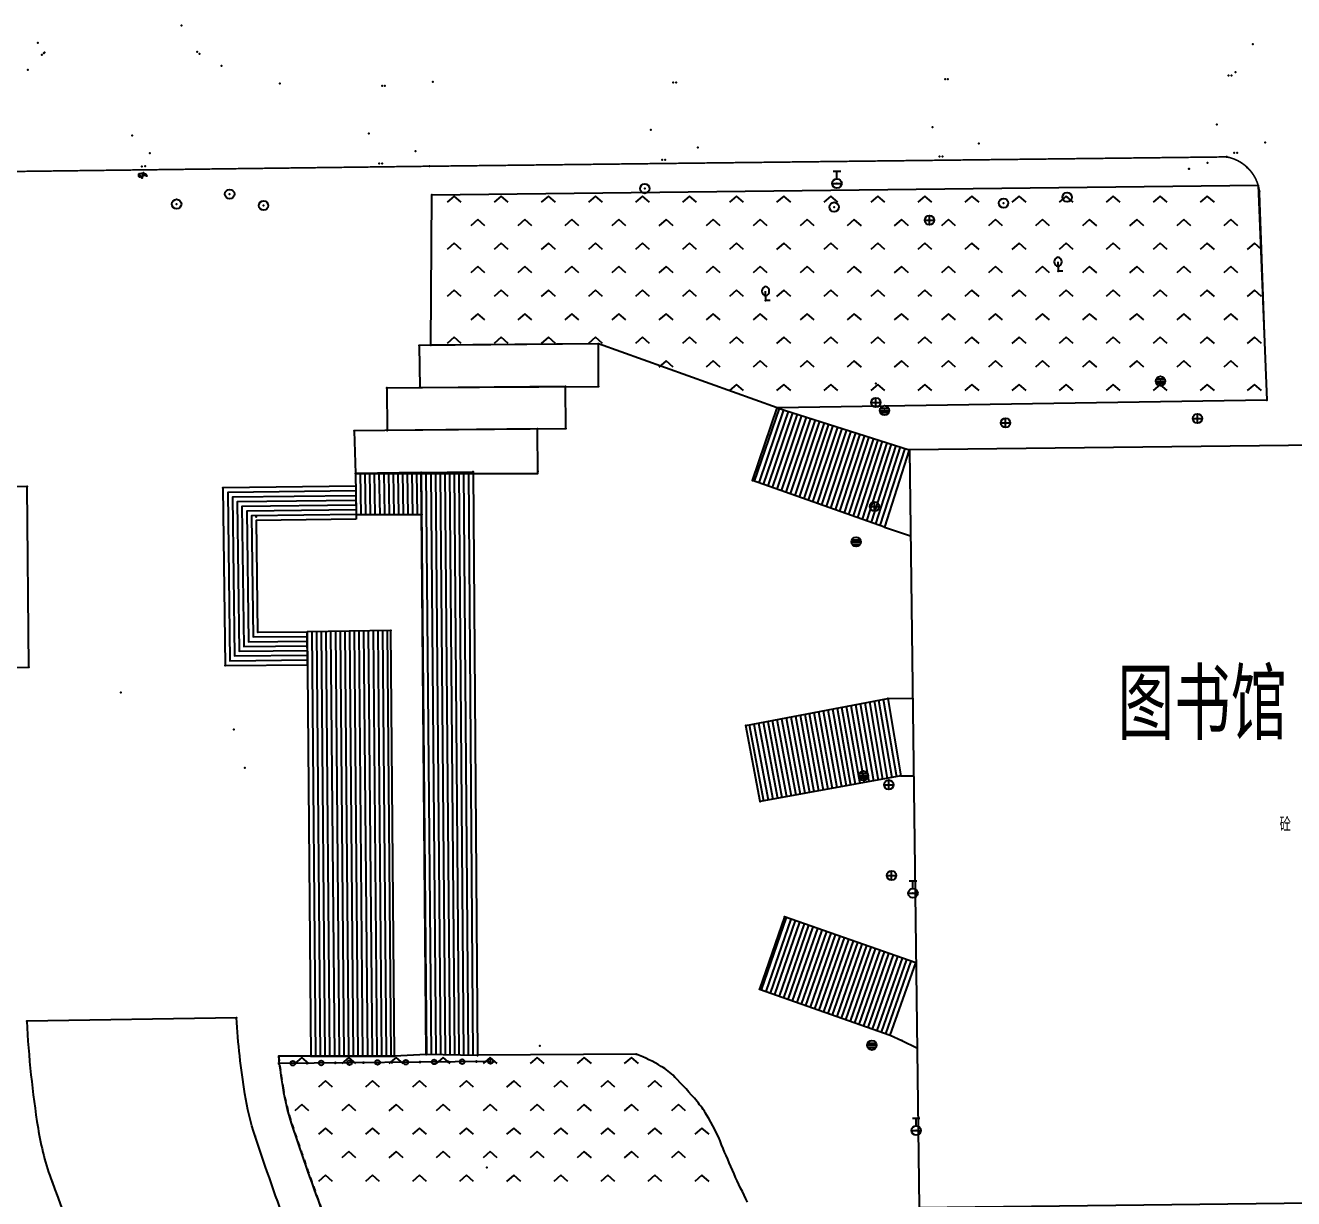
# Model space of a CAD drawing. Extents: x 940 to 1495, y 832 to 1212.
# Drawn here: x 1204.5 to 1339.3, y 1086 to 1210.6 of the extents above; entities that cross this region are included whole.
import ezdxf
from ezdxf.enums import TextEntityAlignment as Align

# ---------------------------------------------------------------- set-up
doc = ezdxf.new("R2010")
doc.units = 0
doc.header["$LTSCALE"] = 0.5
doc.header["$PDSIZE"] = 0.2
doc.linetypes.add('X6', pattern=[2, 1, -1])
doc.layers.get('0').update_dxf_attribs({"linetype": 'CONTINUOUS'})
doc.layers.add('ASSIST', color=7, linetype='CONTINUOUS', plot=False)
for name, color, linetype in [('COMPONENT', 4, 'CONTINUOUS'), ('DLSS', 4, 'CONTINUOUS'), ('GXYZ', 2, 'CONTINUOUS'), ('JMD', 6, 'CONTINUOUS'), ('SXSS', 5, 'CONTINUOUS'), ('ZBTZ', 3, 'CONTINUOUS'), ('ZDH', 1, 'CONTINUOUS')]:
    doc.layers.add(name, color=color, linetype=linetype)
doc.styles.add('HZ', font='rs.shx', dxfattribs={"width": 0.8, "bigfont": 'hztxt.shx'})
doc.linetypes.add('653', pattern='A,2,[158,AAA.SHX,S=1,R=0,X=0,Y=0],2,[150,AAA.SHX,S=2.6,R=0,X=0,Y=2.6],1e-12', length=4.000000000001)

# ---------------------------------------------------------------- blocks, each defined once
blk = doc.blocks.new('gc170')
at = {"linetype": 'Continuous'}
blk.add_circle((0, 0), 0.5, dxfattribs=at)
blk = doc.blocks.new('gc253')
at = {"const_width": 0.3}
blk.add_lwpolyline([(-0.15, 0, 0.9999999999999999), (0.15, 0, 0.9999999999999999)], format="xyb", close=True, dxfattribs=at)
blk = doc.blocks.new('gcbj0103')
for p, q in [((-1, 0), (1, 0)), ((-0.9009279699931145, 0.4339686542644392), (0.9009279699931145, 0.4339686542644392)), ((-0.8840719287007586, -0.4673508584386283), (0.8840719287007586, -0.4673508584386283))]:
    blk.add_line(p, q)
blk.add_circle((0, 0), 1)
blk = doc.blocks.new('gcbj0102')
for p, q in [((-1, 0), (1, 0)), ((-8.881784197001252e-16, -1), (-8.881784197001252e-16, 1))]:
    blk.add_line(p, q)
blk.add_circle((0, 0), 1)
blk = doc.blocks.new('gc133')
for p, q in [((-1, 0), (1, 0)), ((-0.8, 2.6), (0.8, 2.6)), ((0, 1), (0, 2.6))]:
    blk.add_line(p, q)
blk.add_circle((0, 0), 1)
blk = doc.blocks.new('gc188')
blk.add_circle((0, 0), 1)
blk = doc.blocks.new('gcbj0612')
for p, q in [((-0.7458569407542344, 0.2598197386311203), (0.1571368456564155, 0.5260803049821767)), ((-0.5670090337425311, -0.3368004811462534), (0.3359847526681197, -0.07053991479519683))]:
    blk.add_line(p, q)
at = {"flags": 128}
for points in [[(-0.7347474870311482, 0.2633573525126936), (-0.7654477018694417, 0.2497338557431057), (-0.7922594463429147, 0.2256723448834808), (-0.8142136741489769, 0.1920424656279407), (-0.8305169022935347, 0.1500596894345765), (-0.8405798896337973, 0.1012413832200727), (-0.8440389335884295, 0.0473519677658778), (-0.8407690152964601, -0.009660853045991229), (-0.8308883181246497, -0.06773648732593768), (-0.814753956212693, -0.1247759303364951), (-0.792949067437758, -0.1787176279924427), (-0.7662617372922544, -0.2276119867967721), (-0.7356565154208012, -0.2696918372292857), (-0.7022395542829606, -0.3034363038573714), (-0.667218629921297, -0.32762577373674), (-0.6318594897883695, -0.341385976400902), (-0.597440105335923, -0.3442195822737164), (-0.5652044827969005, -0.3360241774560515), (-0.5363177015589574, -0.3170959652309367), (-0.5118238051598076, -0.2881190605051636), (-0.4926080668335409, -0.2501407641141103), (-0.4793649934293864, -0.2045337106408359), (-0.4725732241246614, -0.1529462578258831), (-0.4724782311578211, -0.09724291062378158), (-0.4790834478221888, -0.03943693313607093), (-0.4921501443777901, 0.01838241599883774), (-0.5112060563661598, 0.07412539485636405), (-0.5355624534783437, 0.1257773069436822), (-0.564339032062734, 0.1714713175802123), (-0.5964957315926463, 0.2095559261669666), (-0.6308703251636065, 0.2386546557211399), (-0.66622042540183, 0.2577158023406442), (-0.7012683875809196, 0.2660504465233174)], [(-0.7125718318520766, 0.1761321249843057), (-0.7241168407460936, 0.1668597046865807), (-0.745193987841973, 0.1209817677679187), (-0.7534887512468319, 0.03866720824729918), (-0.7401951170540225, -0.05999870397622241), (-0.7047586472457568, -0.1530508592238461), (-0.6581541844915546, -0.221393572121191), (-0.6178041203861657, -0.2514852704528304), (-0.6030864599991925, -0.255005689588497), (-0.5915354121203765, -0.2446691776438211), (-0.5705369717625195, -0.1991121883041005), (-0.5617865780718726, -0.1168371180043832), (-0.5758802286178867, -0.01824664557686012), (-0.6106642327333984, 0.07512669735982255), (-0.6576933486222306, 0.1429505950606318), (-0.6978411817650052, 0.1735142059068034)]]:
    blk.add_lwpolyline(points, close=True, dxfattribs=at)
blk.add_lwpolyline([(0.2976538328897113, -0.08184233189102658), (0.3292567688137712, -0.07128064146669666), (0.3572731540031045, -0.05010334967069735), (0.3806905114285786, -0.01907577727292048), (0.3986625671574198, 0.02068077816771621), (0.4105398336319445, 0.06772956459097876), (0.4158930813354581, 0.1203702978531348), (0.4145288506087493, 0.1767006078638088), (0.4064964430395817, 0.2346847878555393), (0.3920861397651343, 0.2922273622736473), (0.3718187110757077, 0.347248814635126), (0.3464265964294601, 0.3977607386466923), (0.3168274350088444, 0.4419376967148312), (0.2840909033912433, 0.4781831889713879), (0.2494000587788014, 0.5051873487768452), (0.2140085847946537, 0.5219742796581471), (0.1791954849288626, 0.5279373229834932), (0.1462188609561151, 0.522860981844562)], dxfattribs=at)
at = {"extrusion": (0, 0, -1), "flags": 128}
blk.add_lwpolyline([(-0.4023446645690179, 0.2541732805644537), (-0.506423858782463, 0.2825473205747729), (-0.605374279677756, 0.2943829550181719), (-0.694067153936745, 0.2731417783277305), (-0.7671658848188543, 0.2032230796242877), (-0.8136418622158144, 0.0947083865141137), (-0.8162163030180236, -0.01412013098298046), (-0.7955409019545915, -0.05623803400928667), (-0.7572906624563336, -0.08353754529338582), (-0.7022098950160722, -0.09255065438953097), (-0.6427814281366047, -0.08578044505304958), (-0.5944132513682155, -0.06721795822032182), (-0.5725133542611899, -0.04085423482772797), (-0.5878949997979642, -0.01110048940547274), (-0.6314281318417642, 0.01580830840407455), (-0.6885730347363492, 0.03314249225611873), (-0.7452185545258577, 0.03448630897047184), (-0.7945621382187175, 0.01877631431858339), (-0.8359231746992085, -0.01056765322274296), (-0.8927311324439069, -0.09592453278434072), (-0.9118600060691657, -0.1933414949939753), (-0.8975803125531636, -0.286512028175167), (-0.8661122684509532, -0.3768418472422602)], dxfattribs=at)
blk.add_lwpolyline([(-0.09282248118870484, -0.1969798290674589), (-0.2215975466818496, -0.5397991055343048), (0.05032784705915372, -0.5397991055343048)], close=True)
blk = doc.blocks.new('gc143')
for p, q in [((2.498001805406602e-16, 1), (9.593355060531668e-17, 2)), ((2.498001805406602e-16, 1), (2.498001805406602e-16, 0)), ((1, 0), (0, 0))]:
    blk.add_line(p, q)
for centre, start, end in [((0.2249999999999998, 2), 102.6803834918198, 257.3196165081802), ((-0.2249999999999998, 2), 282.6803834918198, 77.31961650818025)]:
    blk.add_arc(centre, 1.025, start, end)
blk = doc.blocks.new('gc211')
for p, q in [((0, 0), (-1.5, -1.322875655532295)), ((1.5, -1.322875655532295), (0, 0))]:
    blk.add_line(p, q)

msp = doc.modelspace()

# ---------------------------------------------------------------- linework, layer by layer
at = {"layer": 'ASSIST', "linetype": 'Continuous', "flags": 128}
for points in [[(1284.404, 1169.966), (1298.422, 1165.515), (1295.791, 1157.315), (1281.764, 1162.245)], [(1246.557, 1163.095), (1239.591, 1162.991), (1239.664336499886, 1158.642220064942), (1246.63, 1158.636)], [(1246.557, 1163.095), (1252.085, 1163.163), (1252.559, 1101.186), (1247.114, 1101.293)], [(1243.349, 1146.323), (1234.456774915872, 1146.197842295559), (1234.846, 1101.117), (1243.755, 1101.129)], [(1281.046, 1136.227), (1296.152, 1139.122), (1297.538, 1130.878), (1282.584, 1128.178)], [(1282.52, 1108.229), (1296.412, 1103.335), (1299.108, 1111.042), (1285.178, 1115.92)]]:
    msp.add_lwpolyline(points, close=True, dxfattribs=at)
at = {"layer": 'ASSIST', "linetype": 'Continuous', "elevation": 11.308, "flags": 128}
msp.add_lwpolyline([(1253.943, 1100.563), (1231.46, 1100.355)], dxfattribs=at)
at = {"layer": 'DLSS', "linetype": 'Continuous', "const_width": 0.175, "elevation": 8.675, "flags": 128}
for points in [[(1247.448, 1195.631), (1332.134, 1196.623)], [(1185.317057667179, 1194.846616065992), (1247.448, 1195.631)]]:
    msp.add_lwpolyline(points, dxfattribs=at)
at = {"layer": 'DLSS', "linetype": 'Continuous', "const_width": 0.175, "flags": 128}
msp.add_lwpolyline([(1332.134, 1196.623, -0.07252902383350074), (1333.310578786159, 1196.226751457257, -0.07252902383337431), (1334.325, 1195.511, -0.08404957949850109), (1335.187057903323, 1194.3623725302, -0.08404957949852739), (1335.623, 1192.994)], format="xyb", dxfattribs=at)
at = {"layer": 'DLSS', "linetype": 'Continuous', "flags": 128}
for points, const_width in [([(1247.723, 1192.593), (1247.582, 1176.622)], 0.125), ([(1335.623, 1192.994), (1336.411, 1170.791)], 0.175)]:
    msp.add_lwpolyline(points, dxfattribs=dict(at, const_width=const_width))
at = {"layer": 'DLSS', "linetype": '653', "flags": 128}
for points in [[(1246.357, 1176.587), (1246.414, 1172.132), (1265.403, 1172.24), (1265.403, 1176.754)], [(1242.921, 1172.075), (1242.96, 1167.589), (1261.939, 1167.763), (1261.911, 1172.24)], [(1239.47, 1167.531), (1239.591, 1162.991), (1258.972, 1162.989193511341), (1258.919, 1167.739)]]:
    msp.add_lwpolyline(points, close=True, dxfattribs=at)
at = {"layer": 'DLSS', "linetype": 'X6'}
msp.add_lwpolyline([(1231.442339983539, 1101.112415431564, 0.0101547436188976), (1231.905351416503, 1097.767838148523, 0.0407305857651772), (1232.847726063878, 1093.905033140159, 0.00828860854737211), (1236.331217537194, 1083.971487408254, 0.0258568189822041), (1237.51280466065, 1081.219523863923, 0.02068387521113871), (1241.734020343857, 1073.467287938471, 0.01668109242126981), (1247.750201564051, 1064.149936484005, 0.01010967273628), (1252.129323546619, 1058.104853257066, 0.01506116806853047), (1255.184301188967, 1054.305792788173, 0.030344512713543), (1256.101985990634, 1053.355703959111, 0.007073028275901927), (1261.838761646741, 1048.243117166788, 0.06529619797179755), (1266.378797715239, 1045.246673112288, 0.04505170590549292), (1274.487899702196, 1042.167262239058, 0.04505170590549292)], format="xyb", dxfattribs=at)
at = {"layer": 'JMD', "linetype": 'Continuous'}
for p, q in [((1284.601937339563, 1169.903150870424), (1281.962064421605, 1162.175387281777)), ((1285.078491224406, 1169.751835323168), (1282.438924269135, 1162.007787720337)), ((1285.555045109249, 1169.600519775912), (1282.915784116666, 1161.840188158896)), ((1284.404, 1169.966), (1298.422, 1165.515)), ((1286.031598994091, 1169.449204228656), (1283.392643964197, 1161.672588597455)), ((1286.508152878934, 1169.2978886814), (1283.869503811728, 1161.504989036015)), ((1286.984706763777, 1169.146573134144), (1284.346363659259, 1161.337389474574)), ((1287.461260648619, 1168.995257586888), (1284.82322350679, 1161.169789913134)), ((1287.937814533462, 1168.843942039632), (1285.300083354321, 1161.002190351693)), ((1288.414368418304, 1168.692626492376), (1285.776943201852, 1160.834590790252)), ((1288.890922303147, 1168.54131094512), (1286.253803049382, 1160.666991228812)), ((1289.36747618799, 1168.389995397864), (1286.730662896913, 1160.499391667371)), ((1289.844030072832, 1168.238679850608), (1287.207522744444, 1160.331792105931)), ((1290.320583957675, 1168.087364303352), (1287.684382591975, 1160.16419254449)), ((1290.797137842518, 1167.936048756096), (1288.161242439506, 1159.996592983049)), ((1291.27369172736, 1167.78473320884), (1288.638102287037, 1159.828993421609)), ((1291.750245612203, 1167.633417661584), (1289.114962134568, 1159.661393860168)), ((1292.226799497046, 1167.482102114328), (1289.591821982099, 1159.493794298728)), ((1292.703353381888, 1167.330786567072), (1290.068681829629, 1159.326194737287)), ((1293.179907266731, 1167.179471019816), (1290.54554167716, 1159.158595175847)), ((1293.656461151573, 1167.02815547256), (1291.022401524691, 1158.990995614406)), ((1294.133015036416, 1166.876839925304), (1291.499261372222, 1158.823396052965)), ((1294.609568921259, 1166.725524378048), (1291.976121219753, 1158.655796491525)), ((1295.086122806101, 1166.574208830792), (1292.452981067284, 1158.488196930084)), ((1295.562676690944, 1166.422893283536), (1292.929840914815, 1158.320597368644)), ((1296.039230575787, 1166.27157773628), (1293.406700762346, 1158.152997807203)), ((1296.515784460629, 1166.120262189024), (1293.883560609876, 1157.985398245762)), ((1296.992338345472, 1165.968946641768), (1294.360420457407, 1157.817798684322)), ((1297.468892230315, 1165.817631094512), (1294.837280304938, 1157.650199122881)), ((1297.945446115157, 1165.666315547256), (1295.314140152469, 1157.482599561441)), ((1298.422, 1165.515), (1295.791, 1157.315)), ((1246.557, 1163.095), (1239.591, 1162.991)), ((1239.591, 1162.991), (1239.664336499886, 1158.642220064942)), ((1240.090944285639, 1162.998463997374), (1240.164256635196, 1158.641773655823)), ((1240.590888571278, 1163.005927994748), (1240.664176770505, 1158.641327246704)), ((1241.090832856917, 1163.013391992122), (1241.164096905815, 1158.640880837585)), ((1241.590777142556, 1163.020855989495), (1241.664017041125, 1158.640434428466)), ((1242.090721428195, 1163.02831998687), (1242.163937176434, 1158.639988019346)), ((1242.590665713835, 1163.035783984243), (1242.663857311744, 1158.639541610227)), ((1243.090609999474, 1163.043247981617), (1243.163777447054, 1158.639095201108)), ((1243.590554285113, 1163.050711978991), (1243.663697582363, 1158.638648791989)), ((1244.090498570752, 1163.058175976365), (1244.163617717673, 1158.63820238287)), ((1244.590442856391, 1163.065639973739), (1244.663537852982, 1158.63775597375)), ((1245.09038714203, 1163.073103971113), (1245.163457988292, 1158.637309564631)), ((1245.590331427669, 1163.080567968487), (1245.663378123602, 1158.636863155512)), ((1246.090275713308, 1163.08803196586), (1246.163298258911, 1158.636416746393)), ((1246.557, 1163.095), (1252.085, 1163.163)), ((1246.585416068817, 1163.095349546433), (1247.141989416553, 1101.292449978407)), ((1247.085378244379, 1163.101499587666), (1247.634444924139, 1101.282772707643)), ((1247.585340419941, 1163.107649628899), (1248.126900431725, 1101.273095436879)), ((1248.085302595503, 1163.113799670133), (1248.619355939311, 1101.263418166114)), ((1248.585264771065, 1163.119949711366), (1249.111811446897, 1101.25374089535)), ((1249.085226946627, 1163.1260997526), (1249.604266954484, 1101.244063624586)), ((1249.585189122189, 1163.132249793833), (1250.09672246207, 1101.234386353821)), ((1250.085151297752, 1163.138399835066), (1250.589177969656, 1101.224709083057)), ((1250.585113473314, 1163.1445498763), (1251.081633477242, 1101.215031812293)), ((1251.085075648876, 1163.150699917533), (1251.574088984828, 1101.205354541529)), ((1251.585037824438, 1163.156849958767), (1252.066544492414, 1101.195677270764)), ((1252.085, 1163.163), (1252.559, 1101.186)), ((1239.628, 1161.642), (1239.670392583201, 1158.142256742432)), ((1295.791, 1157.315), (1281.764, 1162.245)), ((1239.664336499886, 1158.642220064942), (1246.63, 1158.636)), ((1243.349, 1146.323), (1234.456774915872, 1146.197842295559)), ((1234.49, 1142.698), (1234.456774915872, 1146.197842295559)), ((1234.456774915872, 1146.197842295559), (1234.846, 1101.117)), ((1234.956725397111, 1146.204879078139), (1235.346893622824, 1101.117674679927)), ((1235.456675878349, 1146.211915860718), (1235.847787245648, 1101.118349359855)), ((1235.956626359588, 1146.218952643298), (1236.348680868472, 1101.119024039782)), ((1236.456576840827, 1146.225989425878), (1236.849574491297, 1101.11969871971)), ((1236.956527322066, 1146.233026208457), (1237.350468114121, 1101.120373399637)), ((1237.456477803305, 1146.240062991037), (1237.851361736945, 1101.121048079565)), ((1237.956428284544, 1146.247099773617), (1238.352255359769, 1101.121722759492)), ((1238.456378765782, 1146.254136556196), (1238.853148982593, 1101.12239743942)), ((1238.956329247021, 1146.261173338776), (1239.354042605417, 1101.123072119347)), ((1239.45627972826, 1146.268210121355), (1239.854936228242, 1101.123746799275)), ((1239.956230209499, 1146.275246903935), (1240.355829851066, 1101.124421479202)), ((1240.456180690738, 1146.282283686515), (1240.85672347389, 1101.12509615913)), ((1240.956131171976, 1146.289320469094), (1241.357617096714, 1101.125770839057)), ((1241.456081653215, 1146.296357251674), (1241.858510719538, 1101.126445518985)), ((1241.956032134454, 1146.303394034253), (1242.359404342362, 1101.127120198912)), ((1242.455982615693, 1146.310430816833), (1242.860297965186, 1101.127794878839)), ((1242.955933096932, 1146.317467599413), (1243.361191588011, 1101.128469558767)), ((1281.046, 1136.227), (1296.152, 1139.122)), ((1293.205619546032, 1138.557338844549), (1294.621266694781, 1130.351373015642)), ((1293.696682955027, 1138.651449037125), (1295.107388912317, 1130.439144179702)), ((1294.187746364021, 1138.7455592297), (1295.593511129854, 1130.526915343761)), ((1294.678809773016, 1138.839669422275), (1296.07963334739, 1130.614686507821)), ((1295.169873182011, 1138.93377961485), (1296.565755564927, 1130.702457671881)), ((1295.660936591005, 1139.027889807425), (1297.051877782463, 1130.79022883594)), ((1296.152, 1139.122), (1297.538, 1130.878)), ((1285.839668411112, 1137.145685955923), (1287.329433431733, 1129.034805554747)), ((1286.330731820106, 1137.239796148498), (1287.81555564927, 1129.122576718806)), ((1286.821795229101, 1137.333906341073), (1288.301677866806, 1129.210347882866)), ((1287.312858638096, 1137.428016533648), (1288.787800084343, 1129.298119046926)), ((1287.803922047091, 1137.522126726223), (1289.27392230188, 1129.385890210985)), ((1288.294985456085, 1137.616236918798), (1289.760044519416, 1129.473661375045)), ((1288.78604886508, 1137.710347111373), (1290.246166736953, 1129.561432539105)), ((1289.277112274075, 1137.804457303949), (1290.732288954489, 1129.649203703164)), ((1289.768175683069, 1137.898567496524), (1291.218411172026, 1129.736974867224)), ((1290.259239092064, 1137.992677689099), (1291.704533389562, 1129.824746031284)), ((1290.750302501059, 1138.086787881674), (1292.190655607099, 1129.912517195344)), ((1291.241365910053, 1138.180898074249), (1292.676777824635, 1130.000288359403)), ((1291.732429319048, 1138.275008266824), (1293.162900042171, 1130.088059523463)), ((1292.223492728043, 1138.369118459399), (1293.649022259708, 1130.175830687522)), ((1292.714556137037, 1138.463228651974), (1294.135144477244, 1130.263601851582)), ((1281.42009773016, 1136.298694222747), (1282.954333473905, 1128.244865078209)), ((1281.911161139154, 1136.392804415322), (1283.440455691441, 1128.332636242269)), ((1282.402224548149, 1136.486914607897), (1283.926577908978, 1128.420407406329)), ((1282.893287957144, 1136.581024800472), (1284.412700126514, 1128.508178570389)), ((1283.384351366138, 1136.675134993047), (1284.898822344051, 1128.595949734448)), ((1283.875414775133, 1136.769245185622), (1285.384944561587, 1128.683720898508)), ((1284.366478184128, 1136.863355378197), (1285.871066779124, 1128.771492062568)), ((1284.857541593123, 1136.957465570773), (1286.35718899666, 1128.859263226627)), ((1285.348605002117, 1137.051575763348), (1286.843311214197, 1128.947034390687)), ((1297.538, 1130.878), (1282.584, 1128.178)), ((1282.735843559411, 1108.152960669468), (1285.394433975137, 1115.844209265563)), ((1283.207435160811, 1107.986824094658), (1285.867315562201, 1115.678615842612)), ((1299.108, 1111.042), (1285.178, 1115.92)), ((1283.67902676221, 1107.820687519849), (1286.340197149265, 1115.513022419662)), ((1284.15061836361, 1107.65455094504), (1286.813078736329, 1115.347428996711)), ((1284.622209965009, 1107.488414370231), (1287.285960323394, 1115.181835573761)), ((1285.093801566409, 1107.322277795421), (1287.758841910458, 1115.01624215081)), ((1285.565393167809, 1107.156141220612), (1288.231723497522, 1114.85064872786)), ((1286.036984769208, 1106.990004645803), (1288.704605084586, 1114.685055304909)), ((1286.508576370608, 1106.823868070994), (1289.177486671651, 1114.519461881959)), ((1286.980167972008, 1106.657731496185), (1289.650368258715, 1114.353868459008)), ((1287.451759573407, 1106.491594921375), (1290.123249845779, 1114.188275036058)), ((1287.923351174807, 1106.325458346566), (1290.596131432843, 1114.022681613108)), ((1288.394942776207, 1106.159321771757), (1291.069013019908, 1113.857088190157)), ((1288.866534377606, 1105.993185196948), (1291.541894606972, 1113.691494767207)), ((1289.338125979006, 1105.827048622138), (1292.014776194036, 1113.525901344256)), ((1289.809717580405, 1105.660912047329), (1292.4876577811, 1113.360307921306)), ((1290.281309181805, 1105.49477547252), (1292.960539368165, 1113.194714498356)), ((1290.752900783204, 1105.328638897711), (1293.433420955229, 1113.029121075405)), ((1291.224492384604, 1105.162502322901), (1293.906302542293, 1112.863527652455)), ((1291.696083986004, 1104.996365748092), (1294.379184129357, 1112.697934229504)), ((1292.167675587403, 1104.830229173283), (1294.852065716422, 1112.532340806554)), ((1292.639267188803, 1104.664092598474), (1295.324947303486, 1112.366747383603)), ((1293.110858790203, 1104.497956023665), (1295.79782889055, 1112.201153960653)), ((1293.582450391602, 1104.331819448855), (1296.270710477614, 1112.035560537703)), ((1294.054041993002, 1104.165682874046), (1296.743592064679, 1111.869967114752)), ((1294.525633594402, 1103.999546299237), (1297.216473651743, 1111.704373691802)), ((1294.997225195801, 1103.833409724428), (1297.689355238807, 1111.538780268851)), ((1295.468816797201, 1103.667273149618), (1298.162236825871, 1111.373186845901)), ((1295.9404083986, 1103.501136574809), (1298.635118412936, 1111.20759342295)), ((1296.412, 1103.335), (1299.108, 1111.042)), ((1282.52, 1108.229), (1296.412, 1103.335)), ((1234.846, 1101.117), (1243.755, 1101.129)), ((1252.559, 1101.186), (1247.114, 1101.293))]:
    msp.add_line(p, q, dxfattribs=at)
at = {"layer": 'JMD', "linetype": 'Continuous', "flags": 128}
msp.add_lwpolyline([(1298.439, 1165.505), (1299.459, 1085.039), (1379.986, 1086.001), (1378.968, 1166.442)], close=True, dxfattribs=at)
at = {"layer": 'JMD', "color": 7, "linetype": 'Continuous', "flags": 128}
for points, elevation in [([(1199.752, 1142.366), (1204.889, 1142.45), (1204.733, 1161.606), (1187.962, 1161.412)], 9.229), ([(1239.628, 1161.642), (1225.511, 1161.471), (1225.747, 1142.615), (1234.49, 1142.698)], 9.345)]:
    msp.add_lwpolyline(points, dxfattribs=dict(at, elevation=elevation))
at = {"layer": 'JMD', "linetype": 'Continuous', "elevation": 9.345, "flags": 128}
for points in [[(1239.634056083314, 1161.14203667749), (1226.017220828512, 1160.977095200649), (1226.240722260658, 1143.119709588168), (1234.48525355941, 1143.197977470794)], [(1239.640112166629, 1160.642073354981), (1226.523441657024, 1160.483190401298), (1226.734444521316, 1143.624419176337), (1234.48050711882, 1143.697954941588)], [(1239.646168249943, 1160.142110032471), (1227.029662485536, 1159.989285601946), (1227.228166781974, 1144.129128764506), (1234.475760678231, 1144.197932412383)], [(1239.652224333257, 1159.642146709961), (1227.535883314048, 1159.495380802595), (1227.721889042632, 1144.633838352674), (1234.471014237641, 1144.697909883177)], [(1239.658280416572, 1159.142183387452), (1228.04210414256, 1159.001476003244), (1228.21561130329, 1145.138547940842), (1234.466267797051, 1145.197887353971)], [(1239.664336499886, 1158.642220064942), (1228.548324971073, 1158.507571203893), (1228.709333563949, 1145.643257529011), (1234.461521356462, 1145.697864824765)], [(1239.670392583201, 1158.142256742432), (1229.054545799585, 1158.013666404542), (1229.203055824607, 1146.147967117179), (1234.456774915872, 1146.197842295559)]]:
    msp.add_lwpolyline(points, dxfattribs=at)
at = {"layer": 'JMD', "linetype": 'Continuous', "flags": 128}
for points in [[(1295.791, 1157.315), (1298.547, 1156.373)], [(1296.152, 1139.122), (1298.773014007352, 1139.155224396484)], [(1297.538, 1130.878), (1298.87772216607, 1130.894982534355)], [(1296.412, 1103.335), (1297.65, 1102.785)], [(1297.65, 1102.785), (1299.244148427952, 1101.988261369034)]]:
    msp.add_lwpolyline(points, dxfattribs=at)
at = {"layer": 'SXSS', "linetype": 'Continuous', "flags": 128}
msp.add_lwpolyline([(1226.94, 1105.19), (1204.667, 1104.851)], dxfattribs=at)
for points in [[(1204.667, 1104.851, 0.02556774453780434), (1205.869476755589, 1093.471434354406, 0.0497101371313262), (1207.361, 1087.767, 0.005749438030911441), (1212.320309995272, 1074.849876179309, 0.01252106145454219), (1214.813, 1069.005, 0.01247533905494967), (1220.671871008928, 1056.971877336182, 0.02007244726796908), (1224.793, 1049.744, 0.03126541799933419), (1229.515411889397, 1043.140980764016, 0.02694084744890012), (1235.847, 1036.168, 0.02144897605152013), (1242.260639050632, 1030.349190165252, 0.02792585219649352), (1247.605, 1026.386, 0.01883707292275601), (1250.174849898114, 1024.82953433528, 0.005960911369711135), (1258.527, 1020.321, 0.03397722606823195), (1263.080863287141, 1018.313898882048, 0.02051239827557397), (1270.935, 1015.831)], [(1273.379, 1038.205, -0.0450517059055253), (1264.578136954541, 1041.547105377339, -0.06529619797180936), (1259.145, 1045.133, -0.007073028275960347), (1253.321323756598, 1050.32303217654, -0.03034451271392348), (1252.057, 1051.632, -0.01506116806880666), (1248.846722736518, 1055.624185499768, -0.01010967273647279), (1244.37, 1061.804, -0.01668109242131779), (1238.204938636572, 1071.351924399052, -0.0206838752112171), (1233.821, 1079.403, -0.0258568189824147), (1232.471630786117, 1082.545734725809, -0.008288608547429337), (1228.943, 1092.608, -0.04073058576520912), (1227.842009878386, 1097.120971744071, -0.02327741048466224), (1226.94, 1105.19)]]:
    msp.add_lwpolyline(points, format="xyb", dxfattribs=at)
at = {"layer": 'ZBTZ', "linetype": 'Continuous', "flags": 128}
msp.add_lwpolyline([(1247.582, 1176.622), (1247.723, 1192.593), (1335.485815749684, 1193.621041390828), (1336.411, 1170.791), (1284.404, 1169.966), (1265.403, 1176.754)], close=True, dxfattribs=at)
msp.add_lwpolyline([(1281.254999999998, 1085.609000000005, -0.02251387275069664), (1278.493778335071, 1091.718504395878, 0.04250125277636865), (1276.900999999999, 1094.898000000002, 0.03830096972879477), (1275.882265383118, 1096.307246769825, 0.0187186937483034), (1273.486000000001, 1098.932, 0.06478926963487577), (1272.071224961378, 1100.039206577459, 0.03935774912512944), (1269.423, 1101.338), (1252.602000000004, 1101.221), (1252.558727978219, 1101.221567708741), (1252.559, 1101.186), (1247.113999999998, 1101.293), (1243.755000000002, 1101.129), (1234.846, 1101.117), (1231.399515627454, 1101.112357749189, 0.0101696306885328), (1231.863343192099, 1097.761150620828, 0.04073058576520844), (1232.80735766088, 1093.891623964804, 0.008288608547429396), (1236.29131579996, 1083.956747485939, 0.02585681898241449)], format="xyb", dxfattribs=at)
at = {"layer": 'ZDH', "linetype": 'Continuous'}
for p in [(1221.118, 1210.591, 8.873), (1221.118, 1210.591, 8.873), (1221.118, 1210.591, 8.873), (1221.118, 1210.591, 8.873), (1221.118, 1210.591, 8.873), (1221.118, 1210.591, 8.873), (1221.118, 1210.591, 8.873), (1205.856, 1208.729, 9.037), (1205.856, 1208.729, 9.037), (1205.856, 1208.729, 9.037), (1205.856, 1208.729, 9.037), (1205.856, 1208.729, 9.037), (1205.856, 1208.729, 9.037), (1205.856, 1208.729, 9.037), (1334.932, 1208.61, 10.255), (1334.932, 1208.61, 10.255), (1206.293, 1207.462, 8.789), (1206.293, 1207.462, 8.789), (1206.293, 1207.462, 8.789), (1206.293, 1207.462, 8.789), (1206.293, 1207.462, 8.789), (1206.293, 1207.462, 8.789), (1206.293, 1207.462, 8.789), (1206.492, 1207.655, 8.794), (1206.492, 1207.655, 8.794), (1206.492, 1207.655, 8.794), (1206.492, 1207.655, 8.794), (1206.492, 1207.655, 8.794), (1206.492, 1207.655, 8.794), (1206.492, 1207.655, 8.794), (1206.565, 1207.721, 8.799), (1206.565, 1207.721, 8.799), (1206.565, 1207.721, 8.799), (1206.565, 1207.721, 8.799), (1206.565, 1207.721, 8.799), (1206.565, 1207.721, 8.799), (1206.565, 1207.721, 8.799), (1222.762, 1207.796, 8.921), (1222.762, 1207.796, 8.921), (1222.762, 1207.796, 8.921), (1222.762, 1207.796, 8.921), (1222.762, 1207.796, 8.921), (1222.762, 1207.796, 8.921), (1222.762, 1207.796, 8.921), (1223.034, 1207.586, 8.929), (1223.034, 1207.586, 8.929), (1223.034, 1207.586, 8.929), (1223.034, 1207.586, 8.929), (1223.034, 1207.586, 8.929), (1223.034, 1207.586, 8.929), (1223.034, 1207.586, 8.929), (1204.788, 1205.886, 8.782), (1204.788, 1205.886, 8.791), (1204.788, 1205.886, 8.782), (1204.788, 1205.886, 8.791), (1204.788, 1205.886, 8.782), (1204.788, 1205.886, 8.791), (1204.789, 1205.879, 8.792), (1204.789, 1205.879, 8.792), (1204.789, 1205.879, 8.792), (1204.789, 1205.879, 8.792), (1204.789, 1205.879, 8.792), (1204.789, 1205.879, 8.792), (1204.789, 1205.879, 8.792), (1204.789, 1205.879, 8.792), (1204.789, 1205.879, 8.792), (1204.789, 1205.879, 8.792), (1204.789, 1205.879, 8.792), (1204.789, 1205.879, 8.792), (1204.789, 1205.879, 8.792), (1204.789, 1205.879, 8.792), (1204.789, 1205.879, 8.792), (1204.789, 1205.879, 8.792), (1204.789, 1205.879, 8.792), (1204.789, 1205.879, 8.792), (1204.789, 1205.879, 8.792), (1204.789, 1205.879, 8.792), (1204.789, 1205.879, 8.792), (1204.789, 1205.879, 8.765), (1204.789, 1205.879, 8.765), (1204.79, 1205.881, 8.79), (1204.79, 1205.881, 8.79), (1204.79, 1205.881, 8.79), (1204.79, 1205.881, 8.79), (1204.791, 1205.881, 8.792), (1204.791, 1205.881, 8.792), (1204.791, 1205.881, 8.792), (1204.791, 1205.881, 8.792), (1225.375, 1206.307, 8.992), (1225.375, 1206.307, 8.992), (1225.375, 1206.307, 8.992), (1225.375, 1206.307, 8.992), (1225.375, 1206.307, 8.992), (1225.375, 1206.307, 8.992), (1225.375, 1206.307, 8.992), (1247.824, 1204.612, 9.157), (1247.824, 1204.612, 9.157), (1247.824, 1204.612, 9.157), (1247.824, 1204.612, 9.157), (1247.824, 1204.612, 9.157), (1247.824, 1204.612, 9.157), (1247.824, 1204.612, 9.157), (1273.343, 1204.515, 9.387), (1273.343, 1204.515, 9.387), (1273.656, 1204.519, 9.389), (1273.656, 1204.519, 9.389), (1302.246, 1204.887, 9.643), (1302.246, 1204.887, 9.643), (1302.535, 1204.893, 9.647), (1302.535, 1204.893, 9.647), (1332.354, 1205.268, 10.059), (1332.354, 1205.268, 10.059), (1332.638, 1205.261, 10.065), (1332.638, 1205.261, 10.065), (1333.082, 1205.622, 10.07), (1333.082, 1205.622, 10.07), (1231.568, 1204.419, 9.026), (1231.568, 1204.419, 9.026), (1231.568, 1204.419, 9.026), (1231.568, 1204.419, 9.026), (1231.568, 1204.419, 9.026), (1231.568, 1204.419, 9.026), (1231.568, 1204.419, 9.026), (1242.421, 1204.18, 9.102), (1242.421, 1204.18, 9.102), (1242.421, 1204.18, 9.102), (1242.421, 1204.18, 9.102), (1242.421, 1204.18, 9.102), (1242.421, 1204.18, 9.102), (1242.421, 1204.18, 9.102), (1242.725, 1204.175, 9.102), (1242.725, 1204.175, 9.102), (1242.725, 1204.175, 9.102), (1242.725, 1204.175, 9.102), (1242.725, 1204.175, 9.102), (1242.725, 1204.175, 9.102), (1242.725, 1204.175, 9.102), (1242.726, 1204.178, 9.107), (1242.726, 1204.178, 9.107), (1242.726, 1204.178, 9.107), (1242.726, 1204.178, 9.107), (1242.726, 1204.178, 9.107), (1242.726, 1204.178, 9.107), (1242.726, 1204.178, 9.107), (1270.984, 1199.5, 9.424), (1270.984, 1199.5, 9.424), (1300.906, 1199.775, 9.708), (1300.906, 1199.775, 9.708), (1331.102, 1200.061, 10.091), (1331.102, 1200.061, 10.091), (1215.854, 1198.909, 8.961), (1215.854, 1198.909, 8.961), (1215.854, 1198.909, 8.961), (1215.854, 1198.909, 8.961), (1215.854, 1198.909, 8.961), (1215.854, 1198.909, 8.961), (1215.854, 1198.909, 8.961), (1241.021, 1199.092, 9.146), (1241.021, 1199.092, 9.146), (1241.021, 1199.092, 9.146), (1241.021, 1199.092, 9.146), (1241.021, 1199.092, 9.146), (1241.021, 1199.092, 9.146), (1241.021, 1199.092, 9.146), (1305.808, 1198.029, 9.733), (1305.808, 1198.029, 9.733), (1336.225, 1198.159, 10.152), (1336.225, 1198.159, 10.152), (1217.759, 1197.011, 8.918), (1217.759, 1197.011, 8.918), (1217.759, 1197.011, 8.918), (1217.759, 1197.011, 8.918), (1217.759, 1197.011, 8.918), (1217.759, 1197.011, 8.918), (1217.759, 1197.011, 8.918), (1245.973, 1197.243, 9.151), (1245.973, 1197.243, 9.151), (1245.973, 1197.243, 9.151), (1245.973, 1197.243, 9.151), (1245.973, 1197.243, 9.151), (1245.973, 1197.243, 9.151), (1245.973, 1197.243, 9.151), (1275.969, 1197.634, 9.436), (1275.969, 1197.634, 9.436), (1301.64, 1196.657, 9.649), (1301.64, 1196.657, 9.649), (1301.939, 1196.653, 9.646), (1301.939, 1196.653, 9.646), (1332.134, 1196.623, 10.055), (1332.134, 1196.623, 10.055), (1332.173, 1196.635, 10.055), (1332.173, 1196.635, 10.055), (1332.936, 1197.049, 10.07), (1332.936, 1197.049, 10.07), (1333.251, 1197.049, 10.073), (1333.251, 1197.049, 10.073), (1216.916, 1195.618, 8.853), (1216.916, 1195.618, 8.853), (1216.916, 1195.618, 8.853), (1216.916, 1195.618, 8.853), (1216.916, 1195.618, 8.853), (1216.916, 1195.618, 8.853), (1216.916, 1195.618, 8.853), (1217.246, 1195.627, 8.857), (1217.246, 1195.627, 8.857), (1217.246, 1195.627, 8.857), (1217.246, 1195.627, 8.857), (1217.246, 1195.627, 8.857), (1217.246, 1195.627, 8.857), (1217.246, 1195.627, 8.857), (1242.11, 1195.914, 9.076), (1242.11, 1195.914, 9.076), (1242.11, 1195.914, 9.076), (1242.11, 1195.914, 9.076), (1242.11, 1195.914, 9.076), (1242.11, 1195.914, 9.076), (1242.11, 1195.914, 9.076), (1242.437, 1195.928, 9.079), (1242.437, 1195.928, 9.079), (1242.437, 1195.928, 9.079), (1242.437, 1195.928, 9.079), (1242.437, 1195.928, 9.079), (1242.437, 1195.928, 9.079), (1242.437, 1195.928, 9.079), (1247.448, 1195.631, 9.138), (1247.448, 1195.631, 9.138), (1247.448, 1195.631, 9.138), (1247.448, 1195.631, 9.138), (1247.448, 1195.631, 9.138), (1247.448, 1195.631, 9.138), (1247.448, 1195.631, 9.138), (1272.187, 1196.297, 9.357), (1272.187, 1196.297, 9.357), (1272.485, 1196.298, 9.36), (1272.485, 1196.298, 9.36), (1328.122, 1195.362, 10.129), (1328.122, 1195.362, 10.129), (1328.134, 1195.362, 10.129), (1328.134, 1195.362, 10.129), (1328.134, 1195.362, 10.129), (1328.134, 1195.362, 10.129), (1328.146, 1195.354, 10.121), (1328.146, 1195.354, 10.121), (1328.146, 1195.354, 10.121), (1328.146, 1195.354, 10.121), (1328.146, 1195.354, 10.121), (1328.146, 1195.354, 10.121), (1328.146, 1195.354, 10.121), (1330.1, 1195.986, 10.039), (1330.1, 1195.986, 10.039), (1334.325, 1195.511, 10.121), (1334.325, 1195.511, 10.121), (1216.957, 1194.68, 8.995), (1216.957, 1194.68, 8.995), (1216.957, 1194.68, 8.995), (1216.957, 1194.68, 8.995), (1216.957, 1194.68, 8.995), (1216.957, 1194.68, 8.995), (1216.957, 1194.68, 8.995), (1290.743, 1193.803, 9.696), (1290.743, 1193.803, 9.696), (1226.229, 1192.676, 9.117), (1226.229, 1192.676, 9.117), (1226.229, 1192.676, 9.117), (1226.229, 1192.676, 9.117), (1226.229, 1192.676, 9.117), (1226.229, 1192.676, 9.117), (1226.229, 1192.676, 9.117), (1247.723, 1192.593, 9.285), (1247.723, 1192.593, 9.285), (1247.723, 1192.593, 9.285), (1247.723, 1192.593, 9.285), (1247.723, 1192.593, 9.285), (1247.723, 1192.593, 9.285), (1247.723, 1192.593, 9.285), (1270.325, 1193.252, 9.517), (1270.325, 1193.252, 9.517), (1335.623, 1192.994, 10.315), (1335.623, 1192.994, 10.315), (1220.595, 1191.617, 9.092), (1220.595, 1191.617, 9.092), (1220.595, 1191.617, 9.092), (1220.595, 1191.617, 9.092), (1220.595, 1191.617, 9.092), (1220.595, 1191.617, 9.092), (1220.595, 1191.617, 9.092), (1229.827, 1191.451, 9.155), (1229.827, 1191.451, 9.155), (1229.827, 1191.451, 9.155), (1229.827, 1191.451, 9.155), (1229.827, 1191.451, 9.155), (1229.827, 1191.451, 9.155), (1229.827, 1191.451, 9.155), (1290.436, 1191.298, 9.916), (1290.436, 1191.298, 9.916), (1308.436, 1191.714, 10.019), (1308.436, 1191.714, 10.019), (1315.195, 1192.342, 10.14), (1315.195, 1192.342, 10.14), (1300.566, 1189.891, 10.201), (1300.566, 1189.891, 10.201), (1314.226, 1184.478, 11.176), (1314.226, 1184.478, 11.176), (1283.157, 1181.361, 11.254), (1283.157, 1181.361, 11.254), (1246.357, 1176.587, 9.457), (1246.357, 1176.587, 9.457), (1246.357, 1176.587, 9.457), (1246.363, 1176.593, 9.449), (1246.363, 1176.593, 9.449), (1246.363, 1176.593, 9.449), (1246.363, 1176.593, 9.449), (1246.363, 1176.593, 9.449), (1246.363, 1176.593, 9.449), (1246.363, 1176.593, 9.449), (1247.582, 1176.622, 9.557), (1247.582, 1176.622, 9.557), (1247.582, 1176.622, 9.557), (1247.582, 1176.622, 9.557), (1247.582, 1176.622, 9.557), (1247.582, 1176.622, 9.557), (1247.582, 1176.622, 9.557), (1265.359, 1176.754, 11.576), (1265.359, 1176.754, 11.576), (1265.359, 1176.754, 11.576), (1261.911, 1172.24, 11.539), (1261.911, 1172.24, 11.539), (1261.911, 1172.24, 11.539), (1265.403, 1172.24, 11.598), (1265.403, 1172.24, 11.598), (1265.403, 1172.24, 11.598), (1294.884, 1172.542, 11.647), (1294.884, 1172.542, 11.647), (1325.105, 1172.821, 11.789), (1325.105, 1172.821, 11.789), (1242.918, 1172.087, 9.354), (1242.918, 1172.087, 9.354), (1242.918, 1172.087, 9.354), (1242.918, 1172.087, 9.354), (1242.918, 1172.087, 9.354), (1242.918, 1172.087, 9.354), (1242.918, 1172.087, 9.354), (1242.921, 1172.075, 9.364), (1242.921, 1172.075, 9.364), (1242.921, 1172.075, 9.364), (1246.39, 1172.121, 9.49), (1246.39, 1172.121, 9.49), (1246.39, 1172.121, 9.49), (1246.39, 1172.121, 9.49), (1246.39, 1172.121, 9.49), (1246.39, 1172.121, 9.49), (1246.39, 1172.121, 9.49), (1246.414, 1172.132, 9.505), (1246.414, 1172.132, 9.505), (1246.414, 1172.132, 9.505), (1284.404, 1169.966, 11.734), (1284.404, 1169.966, 11.734), (1294.883, 1170.539, 11.748), (1294.883, 1170.539, 11.748), (1295.805, 1169.706, 11.731), (1295.805, 1169.706, 11.731), (1336.411, 1170.791, 11.739), (1336.411, 1170.791, 11.739), (1308.654, 1168.378, 11.929), (1308.654, 1168.378, 11.929), (1329.03, 1168.85, 11.887), (1329.03, 1168.85, 11.887), (1239.47, 1167.531, 9.281), (1239.47, 1167.531, 9.281), (1239.47, 1167.531, 9.281), (1242.945, 1167.571, 9.428), (1242.945, 1167.571, 9.428), (1242.945, 1167.571, 9.428), (1242.945, 1167.571, 9.428), (1242.945, 1167.571, 9.428), (1242.945, 1167.571, 9.428), (1242.945, 1167.571, 9.428), (1242.96, 1167.589, 9.443), (1242.96, 1167.589, 9.443), (1242.96, 1167.589, 9.443), (1258.916, 1167.746, 11.592), (1258.916, 1167.746, 11.592), (1258.919, 1167.739, 11.6), (1258.919, 1167.739, 11.6), (1258.919, 1167.739, 11.6), (1261.926, 1167.767, 11.611), (1261.926, 1167.767, 11.611), (1261.939, 1167.763, 11.623), (1261.939, 1167.763, 11.623), (1261.939, 1167.763, 11.623), (1298.422, 1165.515, 12.118), (1298.422, 1165.515, 12.118), (1298.439, 1165.505, 12.106), (1298.439, 1165.505, 12.106), (1298.421, 1165.023, 17.248), (1298.421, 1165.023, 17.248), (1239.591, 1162.991, 9.331), (1239.591, 1162.991, 9.331), (1239.591, 1162.991, 9.331), (1246.557, 1163.095, 10.463), (1246.557, 1163.095, 10.463), (1246.557, 1163.095, 10.463), (1252.045, 1163.151, 11.449), (1252.045, 1163.151, 11.449), (1252.071, 1163.174, 11.587), (1252.071, 1163.174, 11.587), (1252.085, 1163.163, 11.594), (1252.085, 1163.163, 11.594), (1252.085, 1163.163, 11.594), (1258.959, 1163.231, 11.581), (1258.959, 1163.231, 11.581), (1258.972, 1163.218, 11.59), (1258.972, 1163.218, 11.59), (1258.972, 1163.218, 11.59), (1204.733, 1161.606, 9.223), (1204.733, 1161.606, 9.223), (1204.733, 1161.606, 9.223), (1225.511, 1161.471, 9.265), (1225.511, 1161.471, 9.265), (1225.511, 1161.471, 9.265), (1239.628, 1161.642, 9.345), (1239.628, 1161.642, 9.345), (1239.628, 1161.642, 9.345), (1281.764, 1162.245, 11.754), (1281.764, 1162.245, 11.754), (1294.738, 1159.496, 11.797), (1294.738, 1159.496, 11.797), (1229.038, 1158.413, 10.426), (1229.038, 1158.413, 10.426), (1229.038, 1158.413, 10.426), (1246.63, 1158.636, 10.422), (1246.63, 1158.636, 10.422), (1246.63, 1158.636, 10.422), (1295.791, 1157.315, 17.243), (1295.791, 1157.315, 17.243), (1298.547, 1156.373, 17.255), (1298.547, 1156.373, 17.255), (1292.78, 1155.739, 11.768), (1292.78, 1155.739, 11.768), (1229.217, 1146.14, 10.429), (1229.217, 1146.14, 10.429), (1229.217, 1146.14, 10.429), (1243.349, 1146.323, 10.411), (1243.349, 1146.323, 10.411), (1243.349, 1146.323, 10.411), (1225.747, 1142.615, 9.22), (1225.747, 1142.615, 9.22), (1225.747, 1142.615, 9.22), (1234.49, 1142.698, 9.235), (1234.49, 1142.698, 9.235), (1234.49, 1142.698, 9.235), (1204.889, 1142.45, 9.234), (1204.889, 1142.45, 9.234), (1204.889, 1142.45, 9.234), (1214.68, 1139.741, 9.182), (1214.68, 1139.741, 9.182), (1214.68, 1139.741, 9.182), (1214.68, 1139.741, 9.182), (1214.68, 1139.741, 9.182), (1214.68, 1139.741, 9.182), (1296.152, 1139.122, 17.246), (1296.152, 1139.122, 17.246), (1226.664, 1135.809, 9.183), (1226.664, 1135.809, 9.183), (1226.664, 1135.809, 9.183), (1281.046, 1136.227, 11.75), (1281.046, 1136.227, 11.75), (1227.829, 1131.731, 9.347), (1227.829, 1131.731, 9.347), (1293.562, 1130.909, 11.771), (1293.562, 1130.909, 11.771), (1297.538, 1130.878, 17.25), (1297.538, 1130.878, 17.25), (1296.248, 1129.951, 11.949), (1296.248, 1129.951, 11.949), (1282.584, 1128.178, 11.738), (1282.584, 1128.178, 11.738), (1296.537, 1120.32, 11.946), (1296.537, 1120.32, 11.946), (1298.82, 1118.426, 12.104), (1298.82, 1118.426, 12.104), (1285.178, 1115.92, 11.729), (1285.178, 1115.92, 11.729), (1299.108, 1111.042, 17.253), (1299.108, 1111.042, 17.253), (1282.52, 1108.229, 11.751), (1282.52, 1108.229, 11.751), (1204.667, 1104.851, 9.168), (1204.667, 1104.851, 9.168), (1204.667, 1104.851, 9.168), (1226.94, 1105.19, 9.169), (1226.94, 1105.19, 9.169), (1226.94, 1105.19, 9.169), (1259.184, 1102.204, 11.598), (1259.184, 1102.204, 11.598), (1294.454, 1102.275, 11.805), (1294.454, 1102.275, 11.805), (1296.412, 1103.335, 17.244), (1296.412, 1103.335, 17.244), (1297.65, 1102.785, 17.247), (1297.65, 1102.785, 17.247), (1234.846, 1101.117, 9.232), (1234.846, 1101.117, 9.232), (1234.846, 1101.117, 9.232), (1243.755, 1101.129, 10.376), (1243.755, 1101.129, 10.376), (1243.755, 1101.129, 10.376), (1247.114, 1101.293, 10.349), (1247.114, 1101.293, 10.349), (1247.114, 1101.293, 10.349), (1252.559, 1101.186, 11.507), (1252.559, 1101.186, 11.507), (1252.559, 1101.186, 11.507), (1252.602, 1101.221, 11.504), (1252.602, 1101.221, 11.504), (1269.423, 1101.338, 11.704), (1269.423, 1101.338, 11.704), (1231.46, 1100.355, 9.243), (1231.46, 1100.355, 9.243), (1253.943, 1100.563, 11.308), (1253.943, 1100.563, 11.308), (1273.486, 1098.932, 11.716), (1273.486, 1098.932, 11.716), (1276.901, 1094.898, 11.742), (1276.901, 1094.898, 11.742), (1299.162, 1093.231, 11.731), (1299.162, 1093.231, 11.731), (1228.943, 1092.608, 9.193), (1228.943, 1092.608, 9.193), (1228.943, 1092.608, 9.193), (1253.531, 1089.303, 10.489), (1253.531, 1089.303, 10.489), (1207.361, 1087.767, 9.148), (1207.361, 1087.767, 9.148), (1207.361, 1087.767, 9.148)]:
    msp.add_point(p, dxfattribs=at)

# ---------------------------------------------------------------- block references
at = {"layer": 'COMPONENT', "linetype": 'Continuous', "xscale": 0.5, "yscale": 0.5}
for name, p in [('gcbj0612', (1216.957, 1194.68, 8.995)), ('gcbj0102', (1300.566, 1189.891, 10.201)), ('gcbj0103', (1325.105, 1172.821, 11.789)), ('gcbj0102', (1294.883, 1170.539, 9.436)), ('gcbj0103', (1295.805, 1169.706, 9.424)), ('gcbj0102', (1308.654, 1168.378, 11.929)), ('gcbj0102', (1329.03, 1168.85, 11.887)), ('gcbj0102', (1294.738, 1159.496, 9.436)), ('gcbj0103', (1292.78, 1155.739, 9.424)), ('gcbj0103', (1293.562, 1130.909, 9.424)), ('gcbj0102', (1296.248, 1129.951, 9.436)), ('gcbj0102', (1296.537, 1120.32, 9.436)), ('gcbj0103', (1294.454, 1102.275, 9.424))]:
    msp.add_blockref(name, p, dxfattribs=at)
at = {"layer": 'GXYZ', "linetype": 'Continuous', "xscale": 0.5, "yscale": 0.5}
for name, p in [('gc133', (1290.743, 1193.803, 9.696)), ('gc188', (1270.325, 1193.252, 9.517)), ('gc188', (1226.229, 1192.676, 9.117)), ('gc188', (1315.195, 1192.342, 10.14)), ('gc188', (1220.595, 1191.617, 9.092)), ('gc188', (1229.827, 1191.451, 9.155)), ('gc188', (1290.436, 1191.298, 9.916)), ('gc188', (1308.436, 1191.714, 10.019)), ('gc133', (1298.82, 1118.426, 12.104)), ('gc133', (1299.162, 1093.231, 11.731))]:
    msp.add_blockref(name, p, dxfattribs=at)
at = {"layer": 'ZBTZ', "linetype": 'Continuous', "xscale": 0.5, "yscale": 0.5}
for name, p in [('gc211', (1250.082, 1192.466)), ('gc211', (1255.082, 1192.466)), ('gc211', (1260.082, 1192.466)), ('gc211', (1265.082, 1192.466)), ('gc211', (1270.082, 1192.466)), ('gc211', (1275.082, 1192.466)), ('gc211', (1280.082, 1192.466)), ('gc211', (1285.082, 1192.466)), ('gc211', (1290.082, 1192.466)), ('gc211', (1295.082, 1192.466)), ('gc211', (1300.082, 1192.466)), ('gc211', (1305.082, 1192.466)), ('gc211', (1310.082, 1192.466)), ('gc211', (1315.082, 1192.466)), ('gc211', (1320.082, 1192.466)), ('gc211', (1325.082, 1192.466)), ('gc211', (1330.082, 1192.466)), ('gc211', (1252.582, 1189.966)), ('gc211', (1257.582, 1189.966)), ('gc211', (1262.582, 1189.966)), ('gc211', (1267.582, 1189.966)), ('gc211', (1272.582, 1189.966)), ('gc211', (1277.582, 1189.966)), ('gc211', (1282.582, 1189.966)), ('gc211', (1287.582, 1189.966)), ('gc211', (1292.582, 1189.966)), ('gc211', (1297.582, 1189.966)), ('gc211', (1302.582, 1189.966)), ('gc211', (1307.582, 1189.966)), ('gc211', (1312.582, 1189.966)), ('gc211', (1317.582, 1189.966)), ('gc211', (1322.582, 1189.966)), ('gc211', (1327.582, 1189.966)), ('gc211', (1332.582, 1189.966)), ('gc211', (1250.082, 1187.466)), ('gc211', (1255.082, 1187.466)), ('gc211', (1260.082, 1187.466)), ('gc211', (1265.082, 1187.466)), ('gc211', (1270.082, 1187.466)), ('gc211', (1275.082, 1187.466)), ('gc211', (1280.082, 1187.466)), ('gc211', (1285.082, 1187.466)), ('gc211', (1290.082, 1187.466)), ('gc211', (1295.082, 1187.466)), ('gc211', (1300.082, 1187.466)), ('gc211', (1305.082, 1187.466)), ('gc211', (1310.082, 1187.466)), ('gc211', (1315.082, 1187.466)), ('gc211', (1320.082, 1187.466)), ('gc211', (1325.082, 1187.466)), ('gc211', (1330.082, 1187.466)), ('gc211', (1335.082, 1187.466)), ('gc143', (1314.226, 1184.478, 11.176)), ('gc211', (1252.582, 1184.966)), ('gc211', (1257.582, 1184.966)), ('gc211', (1262.582, 1184.966)), ('gc211', (1267.582, 1184.966)), ('gc211', (1272.582, 1184.966)), ('gc211', (1277.582, 1184.966)), ('gc211', (1282.582, 1184.966)), ('gc211', (1287.582, 1184.966)), ('gc211', (1292.582, 1184.966)), ('gc211', (1297.582, 1184.966)), ('gc211', (1302.582, 1184.966)), ('gc211', (1307.582, 1184.966)), ('gc211', (1312.582, 1184.966)), ('gc211', (1317.582, 1184.966)), ('gc211', (1322.582, 1184.966)), ('gc211', (1327.582, 1184.966)), ('gc211', (1332.582, 1184.966)), ('gc211', (1250.082, 1182.466)), ('gc211', (1255.082, 1182.466)), ('gc211', (1260.082, 1182.466)), ('gc211', (1265.082, 1182.466)), ('gc211', (1270.082, 1182.466)), ('gc211', (1275.082, 1182.466)), ('gc211', (1280.082, 1182.466)), ('gc143', (1283.157, 1181.361, 11.254)), ('gc211', (1285.082, 1182.466)), ('gc211', (1290.082, 1182.466)), ('gc211', (1295.082, 1182.466)), ('gc211', (1300.082, 1182.466)), ('gc211', (1305.082, 1182.466)), ('gc211', (1310.082, 1182.466)), ('gc211', (1315.082, 1182.466)), ('gc211', (1320.082, 1182.466)), ('gc211', (1325.082, 1182.466)), ('gc211', (1330.082, 1182.466)), ('gc211', (1335.082, 1182.466)), ('gc211', (1252.582, 1179.966)), ('gc211', (1257.582, 1179.966)), ('gc211', (1262.582, 1179.966)), ('gc211', (1267.582, 1179.966)), ('gc211', (1272.582, 1179.966)), ('gc211', (1277.582, 1179.966)), ('gc211', (1282.582, 1179.966)), ('gc211', (1287.582, 1179.966)), ('gc211', (1292.582, 1179.966)), ('gc211', (1297.582, 1179.966)), ('gc211', (1302.582, 1179.966)), ('gc211', (1307.582, 1179.966)), ('gc211', (1312.582, 1179.966)), ('gc211', (1317.582, 1179.966)), ('gc211', (1322.582, 1179.966)), ('gc211', (1327.582, 1179.966)), ('gc211', (1332.582, 1179.966)), ('gc211', (1250.082, 1177.466)), ('gc211', (1255.082, 1177.466)), ('gc211', (1260.082, 1177.466)), ('gc211', (1265.082, 1177.466)), ('gc211', (1270.082, 1177.466)), ('gc211', (1275.082, 1177.466)), ('gc211', (1280.082, 1177.466)), ('gc211', (1285.082, 1177.466)), ('gc211', (1290.082, 1177.466)), ('gc211', (1295.082, 1177.466)), ('gc211', (1300.082, 1177.466)), ('gc211', (1305.082, 1177.466)), ('gc211', (1310.082, 1177.466)), ('gc211', (1315.082, 1177.466)), ('gc211', (1320.082, 1177.466)), ('gc211', (1325.082, 1177.466)), ('gc211', (1330.082, 1177.466)), ('gc211', (1335.082, 1177.466)), ('gc211', (1272.582, 1174.966)), ('gc211', (1277.582, 1174.966)), ('gc211', (1282.582, 1174.966)), ('gc211', (1287.582, 1174.966)), ('gc211', (1292.582, 1174.966)), ('gc211', (1297.582, 1174.966)), ('gc211', (1302.582, 1174.966)), ('gc211', (1307.582, 1174.966)), ('gc211', (1312.582, 1174.966)), ('gc211', (1317.582, 1174.966)), ('gc211', (1322.582, 1174.966)), ('gc211', (1327.582, 1174.966)), ('gc211', (1332.582, 1174.966)), ('gc211', (1280.082, 1172.466)), ('gc211', (1285.082, 1172.466)), ('gc211', (1290.082, 1172.466)), ('gc211', (1295.082, 1172.466)), ('gc211', (1300.082, 1172.466)), ('gc211', (1305.082, 1172.466)), ('gc211', (1310.082, 1172.466)), ('gc211', (1315.082, 1172.466)), ('gc211', (1320.082, 1172.466)), ('gc211', (1325.082, 1172.466)), ('gc211', (1330.082, 1172.466)), ('gc211', (1335.082, 1172.466)), ('gc211', (1233.899515627454, 1100.987)), ('gc211', (1238.899515627454, 1100.987)), ('gc211', (1243.899515627454, 1100.987)), ('gc211', (1248.899515627454, 1100.987)), ('gc211', (1253.899515627454, 1100.987)), ('gc211', (1258.899515627454, 1100.987)), ('gc211', (1263.899515627454, 1100.987)), ('gc211', (1268.899515627454, 1100.987)), ('gc211', (1236.399515627454, 1098.487)), ('gc211', (1241.399515627454, 1098.487)), ('gc211', (1246.399515627454, 1098.487)), ('gc211', (1251.399515627454, 1098.487)), ('gc211', (1256.399515627454, 1098.487)), ('gc211', (1261.399515627454, 1098.487)), ('gc211', (1266.399515627454, 1098.487)), ('gc211', (1271.399515627454, 1098.487)), ('gc211', (1233.899515627454, 1095.987)), ('gc211', (1238.899515627454, 1095.987)), ('gc211', (1243.899515627454, 1095.987)), ('gc211', (1248.899515627454, 1095.987)), ('gc211', (1253.899515627454, 1095.987)), ('gc211', (1258.899515627454, 1095.987)), ('gc211', (1263.899515627454, 1095.987)), ('gc211', (1268.899515627454, 1095.987)), ('gc211', (1273.899515627454, 1095.987)), ('gc211', (1236.399515627454, 1093.487)), ('gc211', (1241.399515627454, 1093.487)), ('gc211', (1246.399515627454, 1093.487)), ('gc211', (1251.399515627454, 1093.487)), ('gc211', (1256.399515627454, 1093.487)), ('gc211', (1261.399515627454, 1093.487)), ('gc211', (1266.399515627454, 1093.487)), ('gc211', (1271.399515627454, 1093.487)), ('gc211', (1276.399515627454, 1093.487)), ('gc211', (1238.899515627454, 1090.987)), ('gc211', (1243.899515627454, 1090.987)), ('gc211', (1248.899515627454, 1090.987)), ('gc211', (1253.899515627454, 1090.987)), ('gc211', (1258.899515627454, 1090.987)), ('gc211', (1263.899515627454, 1090.987)), ('gc211', (1268.899515627454, 1090.987)), ('gc211', (1273.899515627454, 1090.987)), ('gc211', (1236.399515627454, 1088.487)), ('gc211', (1241.399515627454, 1088.487)), ('gc211', (1246.399515627454, 1088.487)), ('gc211', (1251.399515627454, 1088.487)), ('gc211', (1256.399515627454, 1088.487)), ('gc211', (1261.399515627454, 1088.487)), ('gc211', (1266.399515627454, 1088.487)), ('gc211', (1271.399515627454, 1088.487)), ('gc211', (1276.399515627454, 1088.487))]:
    msp.add_blockref(name, p, dxfattribs=at)
at = {"layer": 'ZBTZ', "linetype": 'Continuous', "xscale": 0.5, "yscale": 0.5, "rotation": 180.5300530246452}
for name, p in [('gc170', (1247.943256750635, 1100.507493768809)), ('gc170', (1250.943128375318, 1100.535246884405)), ('gc170', (1253.943, 1100.563)), ('gc253', (1231.46, 1100.355)), ('gc170', (1232.943898627223, 1100.368728190831)), ('gc253', (1234.443834439564, 1100.382604748629)), ('gc170', (1235.943770251906, 1100.396481306427)), ('gc253', (1237.443706064247, 1100.410357864225)), ('gc170', (1238.943641876588, 1100.424234422022)), ('gc253', (1240.443577688929, 1100.43811097982)), ('gc170', (1241.94351350127, 1100.451987537618)), ('gc253', (1243.443449313612, 1100.465864095416)), ('gc170', (1244.943385125953, 1100.479740653214)), ('gc253', (1246.443320938294, 1100.493617211011)), ('gc253', (1249.443192562976, 1100.521370326607)), ('gc253', (1252.443064187659, 1100.549123442202))]:
    msp.add_blockref(name, p, dxfattribs=at)

# ---------------------------------------------------------------- texts
at = {"layer": 'JMD', "linetype": 'Continuous', "style": 'HZ', "width": 0.8}
msp.add_text('图书馆', height=7.5, dxfattribs=at).set_placement((1329.560005714389, 1138.85489195068), align=Align.MIDDLE)
msp.add_text('砼', height=1.5, dxfattribs=at).set_placement((1338.960911307352, 1125.746865522382), align=Align.MIDDLE_RIGHT)

doc.saveas('drawing.dxf')
